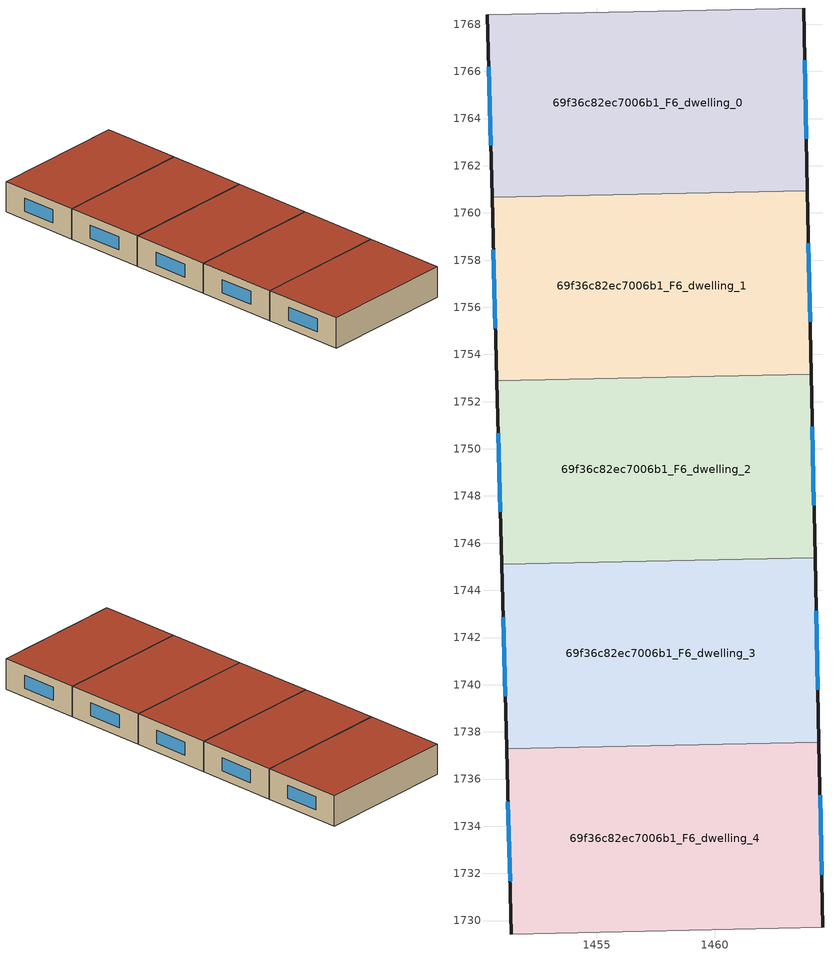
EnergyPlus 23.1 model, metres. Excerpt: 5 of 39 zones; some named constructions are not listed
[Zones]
69f36c82ec7006b1_F6_dwelling_0
 floor to 69f36c82ec7006b1_F5_dwelling_0 (EU_floor_Construction): 1463.76,1768.69 1463.92,1760.94 1450.55,1760.66 1450.35,1768.41 z18
 wall outside (EU_wall_Construction): 1463.92,1760.94 1463.76,1768.69 / 1450.35,1768.41 1450.55,1760.66 z18:21
 wall adiabatic (EU_wall_Construction): 1463.76,1768.69 1450.35,1768.41 z18:21
 wall to 69f36c82ec7006b1_F6_dwelling_1 (EU_wall_Construction): 1450.55,1760.66 1463.92,1760.94 z18:21
 window (EU_Window_Construction): 1463.87,1763.16 1463.8,1766.48 / 1450.41,1766.19 1450.49,1762.88 z18.86:20.14
 roof outside (EU_roof_Construction): 1463.92,1760.94 1463.76,1768.69 1450.35,1768.41 1450.55,1760.66 z21
69f36c82ec7006b1_F6_dwelling_1
 floor to 69f36c82ec7006b1_F5_dwelling_1 (EU_floor_Construction): 1463.92,1760.94 1464.08,1753.17 1450.76,1752.89 1450.55,1760.66 z18
 wall outside (EU_wall_Construction): 1464.08,1753.17 1463.92,1760.94 / 1450.55,1760.66 1450.76,1752.89 z18:21
 wall to 69f36c82ec7006b1_F6_dwelling_2 (EU_wall_Construction): 1450.76,1752.89 1464.08,1753.17 z18:21
 window (EU_Window_Construction): 1464.04,1755.39 1463.97,1758.72 / 1450.61,1758.44 1450.7,1755.11 z18.86:20.14
 roof outside (EU_roof_Construction): 1464.08,1753.17 1463.92,1760.94 1450.55,1760.66 1450.76,1752.89 z21
69f36c82ec7006b1_F6_dwelling_2
 floor to 69f36c82ec7006b1_F5_dwelling_2 (EU_floor_Construction): 1464.08,1753.17 1464.24,1745.38 1450.96,1745.1 1450.76,1752.89 z18
 wall outside (EU_wall_Construction): 1464.24,1745.38 1464.08,1753.17 / 1450.76,1752.89 1450.96,1745.1 z18:21
 wall to 69f36c82ec7006b1_F6_dwelling_3 (EU_wall_Construction): 1450.96,1745.1 1464.24,1745.38 z18:21
 window (EU_Window_Construction): 1464.2,1747.6 1464.13,1750.94 / 1450.81,1750.66 1450.9,1747.32 z18.86:20.14
 roof outside (EU_roof_Construction): 1464.24,1745.38 1464.08,1753.17 1450.76,1752.89 1450.96,1745.1 z21
69f36c82ec7006b1_F6_dwelling_3
 floor to 69f36c82ec7006b1_F5_dwelling_3 (EU_floor_Construction): 1464.24,1745.38 1464.41,1737.55 1451.17,1737.28 1450.96,1745.1 z18
 wall outside (EU_wall_Construction): 1464.41,1737.55 1464.24,1745.38 / 1450.96,1745.1 1451.17,1737.28 z18:21
 wall to 69f36c82ec7006b1_F6_dwelling_4 (EU_wall_Construction): 1451.17,1737.28 1464.41,1737.55 z18:21
 window (EU_Window_Construction): 1464.36,1739.79 1464.29,1743.14 / 1451.02,1742.86 1451.11,1739.51 z18.86:20.14
 roof outside (EU_roof_Construction): 1464.41,1737.55 1464.24,1745.38 1450.96,1745.1 1451.17,1737.28 z21
69f36c82ec7006b1_F6_dwelling_4
 floor to 69f36c82ec7006b1_F5_dwelling_4 (EU_floor_Construction): 1464.41,1737.55 1464.57,1729.71 1451.37,1729.43 1451.17,1737.28 z18
 wall outside (EU_wall_Construction): 1464.57,1729.71 1464.41,1737.55 / 1451.17,1737.28 1451.37,1729.43 z18:21
 wall adiabatic (EU_wall_Construction): 1451.37,1729.43 1464.57,1729.71 z18:21
 window (EU_Window_Construction): 1464.53,1731.95 1464.46,1735.31 / 1451.23,1735.03 1451.31,1731.67 z18.86:20.14
 roof outside (EU_roof_Construction): 1464.57,1729.71 1464.41,1737.55 1451.17,1737.28 1451.37,1729.43 z21
[SCHEDULE:FILE] Column Number=1; Rows to Skip at Top=0; Number of Hours of Data=8760; Column Separator=Comma; Interpolate to Timestep=No; Minutes per Item=60; Adjust Schedule for Daylight Savings=Yes
Name | File
EU_Step8_GainSchedule_69f36c82ec7006b1_F3_dwelling_4_f000 | ../../schedules/69f36c82ec7006b1/69f36c82ec7006b1_F3_dwelling_4_f000_gain.csv
EU_Step8_GainSchedule_69f36c82ec7006b1_F3_dwelling_5_f000 | ../../schedules/69f36c82ec7006b1/69f36c82ec7006b1_F3_dwelling_5_f000_gain.csv
EU_Step8_GainSchedule_69f36c82ec7006b1_F4_dwelling_0_f000 | ../../schedules/69f36c82ec7006b1/69f36c82ec7006b1_F4_dwelling_0_f000_gain.csv
EU_Step8_GainSchedule_69f36c82ec7006b1_F4_dwelling_1_f000 | ../../schedules/69f36c82ec7006b1/69f36c82ec7006b1_F4_dwelling_1_f000_gain.csv
EU_Step8_GainSchedule_69f36c82ec7006b1_F4_dwelling_2_f000 | ../../schedules/69f36c82ec7006b1/69f36c82ec7006b1_F4_dwelling_2_f000_gain.csv
EU_Step8_GainSchedule_69f36c82ec7006b1_F4_dwelling_3_f000 | ../../schedules/69f36c82ec7006b1/69f36c82ec7006b1_F4_dwelling_3_f000_gain.csv
EU_Step8_GainSchedule_69f36c82ec7006b1_F4_dwelling_4_f000 | ../../schedules/69f36c82ec7006b1/69f36c82ec7006b1_F4_dwelling_4_f000_gain.csv
EU_Step8_GainSchedule_69f36c82ec7006b1_F5_dwelling_0_f000 | ../../schedules/69f36c82ec7006b1/69f36c82ec7006b1_F5_dwelling_0_f000_gain.csv
EU_Step8_GainSchedule_69f36c82ec7006b1_F5_dwelling_1_f000 | ../../schedules/69f36c82ec7006b1/69f36c82ec7006b1_F5_dwelling_1_f000_gain.csv
EU_Step8_GainSchedule_69f36c82ec7006b1_F5_dwelling_2_f000 | ../../schedules/69f36c82ec7006b1/69f36c82ec7006b1_F5_dwelling_2_f000_gain.csv
EU_Step8_GainSchedule_69f36c82ec7006b1_F5_dwelling_3_f000 | ../../schedules/69f36c82ec7006b1/69f36c82ec7006b1_F5_dwelling_3_f000_gain.csv
EU_Step8_GainSchedule_69f36c82ec7006b1_F5_dwelling_4_f000 | ../../schedules/69f36c82ec7006b1/69f36c82ec7006b1_F5_dwelling_4_f000_gain.csv
